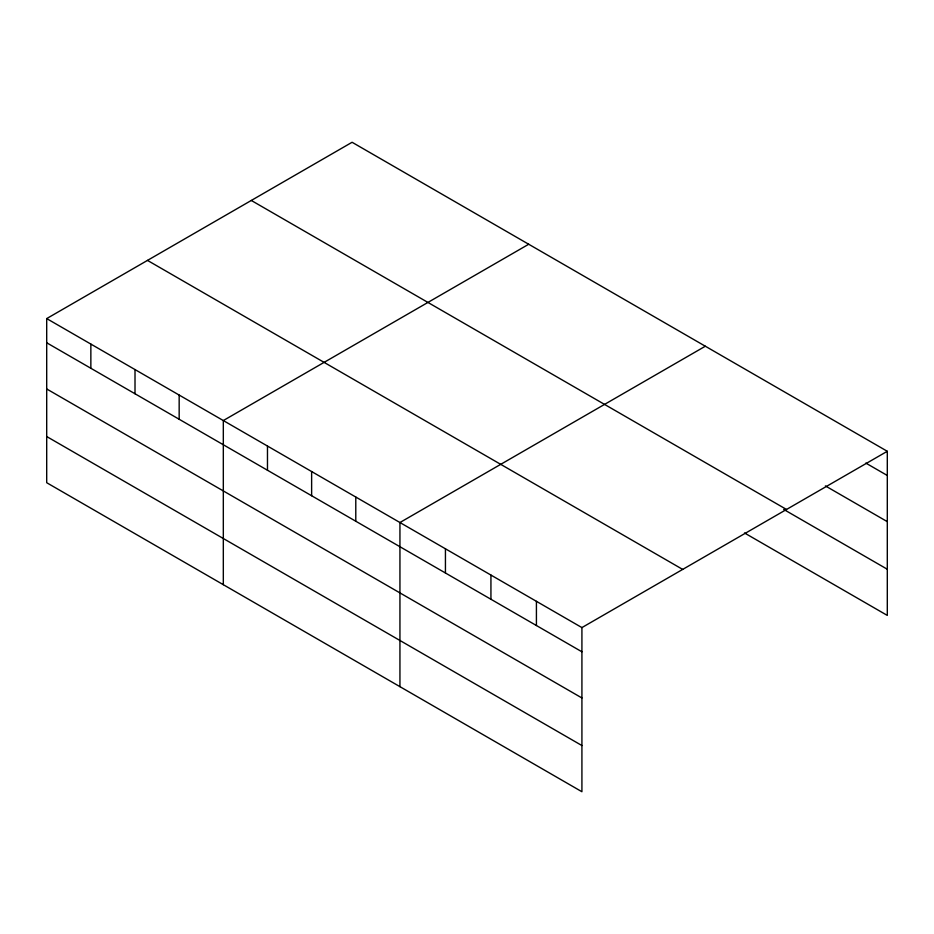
<?xml version="1.0" encoding="UTF-8"?>
<svg xmlns="http://www.w3.org/2000/svg" width="934" height="934" viewBox="0 0 934 934"><rect width="100%" height="100%" fill="white"/><g stroke="black" fill="none" stroke-linecap="round" stroke-linejoin="round"><path stroke-width="1.4" d="M46.7 318.587L581.917 627.59L581.917 791.728L46.7 482.715L46.7 318.587L352.083 142.272L887.3 451.285L887.3 615.413L744.503 532.964M528.702 244.253L223.319 420.557L223.319 584.696M705.322 346.222L399.939 522.526L399.939 686.665M581.917 627.59L887.3 451.285M865.818 463.077L887.3 475.476M825.376 485.902L887.3 521.651M251.304 200.46L786.521 509.462M783.673 509.404L887.3 569.238M147.479 260.399L682.696 569.413M46.7 342.778L581.917 651.792M46.7 388.964L581.917 697.967M46.7 436.54L581.917 745.542M536.42 601.333L536.42 625.523M490.934 575.064L490.934 599.254M445.436 548.795L445.436 572.986M355.784 497.04L355.784 521.23M311.629 471.542L311.629 495.744M267.474 446.055L267.474 470.246M179.165 395.07L179.165 419.261M135.01 369.572L135.01 393.763M90.855 344.086L90.855 368.276"/></g></svg>
